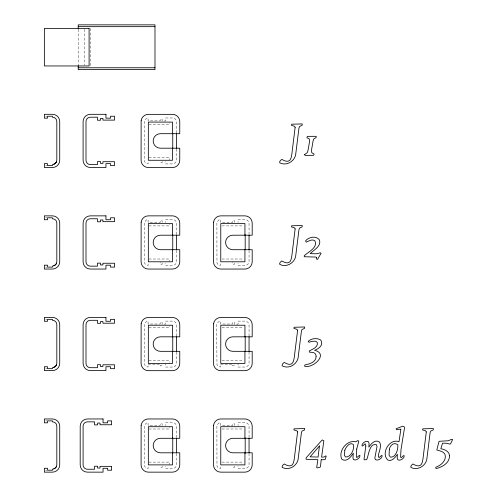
<?xml version="1.0" encoding="UTF-8"?>
<svg xmlns="http://www.w3.org/2000/svg" width="497" height="497" viewBox="0 0 497 497"><rect width="100%" height="100%" fill="white"/><g stroke="black" fill="none" stroke-linecap="round" stroke-linejoin="round"><path stroke-width="0.37" stroke-dasharray="2.48 1.86" d="M45.625 116.242L46.88 116.242M148.858 124.38L169.489 124.38L169.489 122.871M148.858 157.506L169.489 157.506L169.489 159.773M45.625 165.569L46.88 165.569M45.625 217.792L46.88 217.792M148.858 225.893L169.489 225.893L169.489 224.383M222.053 225.893L241.921 225.893L241.921 224.383M148.858 259.018L169.489 259.018L169.489 261.285M222.053 259.018L241.921 259.018L241.921 261.285M45.625 267.119L46.88 267.119M45.625 319.341L46.88 319.341M148.858 327.517L169.489 327.517L169.489 326.007M222.053 327.517L241.921 327.517L241.921 326.007M148.858 360.642L169.489 360.642L169.489 362.151M222.053 360.642L241.921 360.642L241.921 362.151M45.625 368.668L46.88 368.668M45.625 420.891L46.88 420.891M148.858 428.992L169.489 428.992L169.489 427.482M222.053 428.992L241.921 428.992L241.921 427.482M148.858 462.117L169.489 462.117L169.489 464.384M222.053 462.117L241.921 462.117L241.921 464.384M45.625 470.218L46.88 470.218M249.053 234.429L249.053 223.594A4.113 4.113 0 0 0 244.94 219.488L238.051 219.488L238.051 222.507M249.053 250.482L249.053 261.316A4.113 4.113 0 0 1 244.94 265.423L238.051 265.423L238.051 263.155M249.053 336.053L249.053 325.218A4.113 4.113 0 0 0 244.94 321.112L238.051 321.112L238.051 324.131L234.547 324.131L234.547 322.317L232.608 322.317L232.608 324.013L220.519 324.013L220.519 321.124L218.711 321.658L217.201 323.168L216.655 325.224L216.965 364.512A4.113 4.113 0 0 0 219.189 366.736L220.519 367.034L220.519 364.146L232.608 364.146L232.608 365.842L234.547 365.842L234.547 364.028M249.053 352.106L249.053 362.94A4.113 4.113 0 0 1 244.94 367.047L238.051 367.047L238.051 364.028M249.053 437.528L249.053 426.693A4.113 4.113 0 0 0 244.94 422.587L238.051 422.587L238.051 425.606M249.053 453.581L249.053 464.415A4.113 4.113 0 0 1 244.94 468.522L238.051 468.522L238.051 466.254M234.547 222.507L234.547 220.693L232.608 220.693L232.608 222.389L220.519 222.389L220.519 219.5L218.711 220.034L216.897 222.234L216.965 262.888A4.113 4.113 0 0 0 219.189 265.112L220.519 265.41L220.519 262.522M234.547 263.006L234.547 264.218L232.608 264.218L232.608 262.522M234.547 425.606L234.547 423.792L232.608 423.792L232.608 425.488L220.519 425.488L220.519 422.599L218.711 423.133L216.897 425.333L216.965 465.987A4.113 4.113 0 0 0 219.189 468.211L220.519 468.509L220.519 465.621M234.547 466.105L234.547 467.317L232.608 467.317L232.608 466.186M176.621 132.916L176.621 122.088A4.113 4.113 0 0 0 172.509 117.975L165.619 117.975L165.619 120.995L162.115 120.995L162.115 119.187L160.183 119.187L160.183 120.877L148.094 120.877L148.094 117.994L146.28 118.528L144.77 120.032L144.223 122.094L144.534 161.376A4.113 4.113 0 0 0 146.758 163.6L148.094 163.898L148.094 161.736M176.621 148.97L176.621 159.804A4.113 4.113 0 0 1 172.509 163.917L165.619 163.917L165.619 161.649M176.621 234.429L176.621 223.594A4.113 4.113 0 0 0 172.509 219.488L165.619 219.488L165.619 222.507M176.621 250.482L176.621 261.316A4.113 4.113 0 0 1 172.509 265.423L165.619 265.423L165.619 263.155M176.621 336.053L176.621 325.218A4.113 4.113 0 0 0 172.509 321.112L165.619 321.112L165.619 324.131L162.115 324.131L162.115 322.317L160.183 322.317L160.183 324.013L148.094 324.013L148.094 321.124L146.28 321.658L144.77 323.168L144.223 325.224L144.534 364.512A4.113 4.113 0 0 0 146.758 366.736L148.094 367.034L148.094 364.146L160.183 364.146L160.183 365.842L162.115 365.842L162.115 364.028M176.621 352.106L176.621 362.94A4.113 4.113 0 0 1 172.509 367.047L165.619 367.047L165.619 364.028M176.621 437.528L176.621 426.693A4.113 4.113 0 0 0 172.509 422.587L165.619 422.587L165.619 425.606M176.621 453.581L176.621 464.415A4.113 4.113 0 0 1 172.509 468.522L165.619 468.522L165.619 466.254M162.115 161.494L162.115 162.705L160.183 162.705L160.183 161.575M162.115 222.507L162.115 220.693L160.183 220.693L160.183 222.389L148.094 222.389L148.094 219.5L146.28 220.034L144.465 222.234L144.534 262.888A4.113 4.113 0 0 0 146.758 265.112L148.094 265.41L148.094 262.522M162.115 263.006L162.115 264.218L160.183 264.218L160.183 262.522M162.115 425.606L162.115 423.792L160.183 423.792L160.183 425.488L148.094 425.488L148.094 422.599L146.28 423.133L144.465 425.333L144.534 465.987A4.113 4.113 0 0 0 146.758 468.211L148.094 468.509L148.094 465.621M162.115 466.105L162.115 467.317L160.183 467.317L160.183 466.186M90.305 28.478L90.305 65.952M84.26 29.242L84.26 65.188M78.215 29.242L78.215 65.188"/><path stroke-width="0.75" d="M344.831 450.207L344.371 455.364L345.601 457.029C351.019 457.333 354.877 448.785 353.199 444.293L351.23 443.653L348.969 444.436A12.667 12.667 0 0 0 344.831 450.207M56.559 161.699L55.117 163.699L52.465 164.6L52.465 165.569L47.507 165.569L47.507 163.631L44.363 163.631L44.363 167.501L52.465 167.501A7.256 7.256 0 0 0 59.721 160.251L59.721 121.566A7.256 7.256 0 0 0 52.465 114.31L44.363 114.31L44.363 118.18L47.507 118.18L47.507 116.242L52.465 116.242L52.465 117.211L54.13 117.54A4.355 4.355 0 0 1 56.484 119.895L56.82 121.566L56.82 160.251L56.236 162.426L53.862 164.364M56.559 263.248L55.117 265.249L52.465 266.15L52.465 267.119L47.507 267.119L47.507 265.181L44.363 265.181L44.363 269.051L52.465 269.051A7.256 7.256 0 0 0 59.721 261.801L59.721 223.116A7.256 7.256 0 0 0 52.465 215.86L44.363 215.86L44.363 219.73L47.507 219.73L47.507 217.792L52.465 217.792L52.465 218.761L54.13 219.09A4.355 4.355 0 0 1 56.484 221.445L56.82 223.116L56.82 261.801L56.236 263.975L53.862 265.907M56.559 364.798L55.117 366.798L52.465 367.699L52.465 368.668L47.507 368.668L47.507 366.73L44.363 366.73L44.363 370.6L52.465 370.6A7.256 7.256 0 0 0 59.721 363.344L59.721 324.659A7.256 7.256 0 0 0 52.465 317.409L44.363 317.409L44.363 321.279L47.507 321.279L47.507 319.341L52.465 319.341L52.465 320.31L54.13 320.64A4.355 4.355 0 0 1 56.484 322.994L56.82 324.659L56.82 363.344L56.236 365.525L53.862 367.457M56.559 466.348L55.117 468.348L52.465 469.249L52.465 470.218L47.507 470.218L47.507 468.28L44.363 468.28L44.363 472.15L52.465 472.15A7.256 7.256 0 0 0 59.721 464.894L59.721 426.209A7.256 7.256 0 0 0 52.465 418.959L44.363 418.959L44.363 422.829L47.507 422.829L47.507 420.891L52.465 420.891L52.465 421.86L54.13 422.189A4.355 4.355 0 0 1 56.484 424.544L56.82 426.209L56.82 464.894L56.236 467.074L53.862 469.006M78.215 26.664L154.983 26.664M78.215 67.766L154.983 67.766M249.053 235.143L249.053 249.767M249.053 336.767L249.053 351.391M249.053 438.242L249.053 452.866M245.183 234.77L245.183 249.711M245.183 336.394L245.183 351.764M245.183 437.869L245.183 453.239M244.94 235.199L244.94 223.613L220.78 223.6L220.767 261.782L244.922 261.795L244.94 249.711M244.94 336.823L244.94 325.237L220.78 325.224L220.767 363.4L244.922 363.419L244.94 351.329M244.94 438.298L244.94 426.712L220.78 426.699L220.767 464.875L244.922 464.894L244.94 452.804M176.621 133.631L176.621 148.255M176.621 235.143L176.621 249.767M176.621 336.767L176.621 351.391M176.621 438.242L176.621 452.866M172.751 133.258L172.751 148.634M172.751 234.77L172.751 249.711M172.751 336.394L172.751 351.764M172.751 437.869L172.751 453.239M172.509 133.693L172.509 122.107L148.348 122.088L148.336 160.27L172.49 160.282L172.509 148.199M172.509 235.199L172.509 223.613L148.348 223.6L148.336 261.782L172.49 261.795L172.509 249.711M172.509 336.823L172.509 325.237L148.348 325.224L148.336 363.4L172.49 363.419L172.509 351.329M172.509 438.298L172.509 426.712L148.348 426.699L148.336 464.875L172.49 464.894L172.509 452.804M78.215 28.708L78.215 24.85L154.983 24.85L154.983 69.58L78.215 69.58L78.215 65.722M316.577 257.508L316.49 259.055L317.496 259.384L321.118 253.259L320.317 252.843L316.328 253.787L310.184 253.619C313.8 249.898 321.391 246.406 319.534 240.057C316.278 235.398 308.699 236.914 305.525 240.946L306.338 242.176C308.879 241.014 312.06 238.765 314.856 240.765C318.279 247.487 308.109 252.029 304.232 255.719L304.282 256.738L315.899 257.067L316.577 257.508M400.831 429.483L399.01 441.715C389.35 438.074 380.547 453.662 387.94 460.098L389.915 460.495C393.431 460.079 395.463 456.842 397.426 454.308L397.19 458.017L397.724 459.713C400.06 461.508 404.633 458.066 404.254 455.768L403.663 455.513L401.16 457.681L400.613 457.116L400.992 449.655L404.515 427.83L404.08 426.606L402.787 426.202L396.084 428.749L396.556 429.768L400.383 429.085L400.831 429.483M304.661 154.561L304.947 155.362L305.841 155.387L313.47 155.319L314.061 154.561L313.911 153.908L311.787 152.722L311.482 150.218L313.135 140.701L313.8 138.924L315.968 137.681L316.347 136.681L316.03 136.333L307.562 136.352L306.997 137.11L306.997 137.818L309.308 138.936L309.594 141.452L307.873 150.995L307.208 152.709L304.661 154.561M141.142 120.653L141.08 160.289C140.993 164.165 144.453 167.626 148.336 167.539L172.509 167.539A7.256 7.256 0 0 0 179.765 160.289L179.765 148.199L160.419 148.199A7.256 7.256 0 0 1 153.169 140.943A7.256 7.256 0 0 1 160.419 133.693L179.765 133.693L179.765 121.603A7.256 7.256 0 0 0 172.509 114.347L148.336 114.347C144.795 114.285 141.546 117.143 141.142 120.653M141.142 222.165L141.08 261.801C140.993 265.678 144.453 269.138 148.336 269.051L172.509 269.051A7.256 7.256 0 0 0 179.765 261.801L179.765 249.711L160.419 249.711A7.256 7.256 0 0 1 153.169 242.455A7.256 7.256 0 0 1 160.419 235.199L179.765 235.199L179.765 223.116A7.256 7.256 0 0 0 172.509 215.86L148.336 215.86C144.795 215.797 141.546 218.655 141.142 222.165M141.142 323.789L141.08 363.419C140.993 367.302 144.453 370.762 148.336 370.675L172.509 370.675A7.256 7.256 0 0 0 179.765 363.419L179.765 351.329L160.419 351.329A7.256 7.256 0 0 1 153.169 344.079A7.256 7.256 0 0 1 160.419 336.823L179.765 336.823L179.765 324.734A7.256 7.256 0 0 0 172.509 317.484L148.336 317.484C144.795 317.421 141.546 320.279 141.142 323.789M141.142 425.264L141.08 464.894C140.993 468.777 144.453 472.237 148.336 472.15L172.509 472.15A7.256 7.256 0 0 0 179.765 464.894L179.765 452.804L160.419 452.804A7.256 7.256 0 0 1 153.169 445.554A7.256 7.256 0 0 1 160.419 438.298L179.765 438.298L179.765 426.209A7.256 7.256 0 0 0 172.509 418.959L148.336 418.959C144.795 418.896 141.546 421.754 141.142 425.264M213.573 222.165L213.511 261.801C213.424 265.678 216.885 269.138 220.761 269.051L244.94 269.051A7.256 7.256 0 0 0 252.196 261.801L252.196 249.711L232.851 249.711A7.256 7.256 0 0 1 225.601 242.455A7.256 7.256 0 0 1 232.851 235.199L252.196 235.199L252.196 223.116A7.256 7.256 0 0 0 244.94 215.86L220.761 215.86C217.226 215.797 213.977 218.655 213.573 222.165M213.573 323.789L213.511 363.419C213.424 367.302 216.885 370.762 220.761 370.675L244.94 370.675A7.256 7.256 0 0 0 252.196 363.419L252.196 351.329L232.851 351.329A7.256 7.256 0 0 1 225.601 344.079A7.256 7.256 0 0 1 232.851 336.823L252.196 336.823L252.196 324.734A7.256 7.256 0 0 0 244.94 317.484L220.761 317.484C217.226 317.421 213.977 320.279 213.573 323.789M213.573 425.264L213.511 464.894C213.424 468.777 216.885 472.237 220.761 472.15L244.94 472.15A7.256 7.256 0 0 0 252.196 464.894L252.196 452.804L232.851 452.804A7.256 7.256 0 0 1 225.601 445.554A7.256 7.256 0 0 1 232.851 438.298L252.196 438.298L252.196 426.209A7.256 7.256 0 0 0 244.94 418.959L220.761 418.959C217.226 418.896 213.977 421.754 213.573 425.264M356.722 449.002L356.349 456.936L356.902 457.495L359.406 455.345L359.996 455.619C360.201 457.967 355.852 461.278 353.466 459.539L352.932 457.874L353.336 453.171C351.075 456.743 346.465 462.75 341.774 459.185C337.985 451.177 346.906 439.454 355.765 441.814L357.89 440.516L358.791 441.224L356.722 449.002M295.143 127.307L291.814 154.374L291.124 157.804L290.062 159.972L288.726 160.96C286.229 161.904 283.93 160.494 281.799 159.357L280.19 160.748L279.575 162.283L279.954 162.898C286.949 166.445 295.665 160.661 295.87 152.977L298.964 128.064L299.523 126.493L302.101 125.281L302.251 123.927L291.602 124.207L291.441 125.331L294.528 126.269L295.143 127.307M295.143 228.893L291.814 255.955L291.124 259.391L290.062 261.552L288.726 262.546C286.229 263.485 283.93 262.074 281.799 260.937L280.19 262.335L279.575 263.87L279.954 264.485C286.949 268.032 295.665 262.248 295.87 254.563L298.964 229.645L299.523 228.08L302.101 226.868L302.251 225.514L291.602 225.793L291.441 226.912L294.528 227.85L295.143 228.893M297.597 330.368L294.267 357.43L293.584 360.865L292.522 363.027L291.18 364.021C288.689 364.96 286.384 363.549 284.253 362.419L282.65 363.81L282.035 365.345L282.414 365.96C289.409 369.507 298.125 363.723 298.33 356.038L301.424 331.12L301.977 329.554L304.562 328.343L304.704 326.989L294.062 327.268L293.895 328.387L296.982 329.331L297.597 330.368M297.597 431.918L294.267 458.979L293.584 462.415L292.522 464.577L291.18 465.571C288.689 466.509 286.384 465.099 284.253 463.968L282.65 465.36L282.035 466.894L282.414 467.509C289.409 471.057 298.125 465.273 298.33 457.588L301.424 432.67L301.977 431.104L304.562 429.893L304.704 428.538L294.062 428.818L293.895 429.936L296.982 430.874L297.597 431.918M426.289 431.918L422.959 458.979L422.276 462.415L421.214 464.577L419.872 465.571C417.381 466.509 415.076 465.099 412.945 463.968L411.342 465.36L410.727 466.894L411.106 467.509C418.101 471.057 426.817 465.273 427.022 457.588L430.116 432.67L430.669 431.104L433.247 429.893L433.396 428.538L422.754 428.818L422.587 429.936L425.674 430.874L426.289 431.918M449.505 455.792C449.63 462.912 442.51 466.987 436.447 468.522L435.931 468.435L435.732 467.23C441.001 465.478 447.051 460.278 444.877 454.115C443.144 451.276 439.659 450.878 436.795 449.971L439.081 441.299L448.35 440.752L451.369 439.404L452.637 439.497L450.586 443.846L449.86 444.101L446.542 443.249L442.554 443.175L440.839 448.729C444.548 449.356 449.518 451.344 449.505 455.792M365.829 446.107L364.034 459.216L364.245 459.855L366.668 459.65C368.811 455.302 369.283 442.728 376.446 444.734L376.999 446.561L374.825 458.203L375.428 459.657C377.937 461.291 382.404 458.066 382.174 455.662L381.603 455.414L379.124 457.538L378.298 456.855C378.347 452.015 382.212 446.617 379.54 442.082C375.322 438.919 370.961 443.809 368.849 447.126L369.066 443.51L368.519 441.796C366.159 439.982 361.58 443.442 361.953 445.753L362.593 446.014L365.096 443.846L365.643 444.411L365.829 446.107M316.111 356.231C316.285 362.226 309.488 364.065 304.829 364.96L304.68 366.283C313.228 368.612 328.952 353.833 314.626 350.279C318.422 349.037 323.069 345.62 321.397 341.072L320.236 339.681C316.459 337.718 311.296 338.482 308.177 341.302L308.985 342.296L311.836 341.346L315.67 341.203L317.322 342.501C318.335 347.31 312.476 349.18 309.209 350.994L309.494 352.205C311.743 352.336 314.626 352.112 315.794 354.578L316.111 356.231M389.319 449.456L389.064 455.246L390.375 457.159C395.904 457.706 398.178 449.344 397.873 445.039L397.159 444.268C393.369 442.038 389.816 445.784 389.319 449.456M321.192 459.762L320.484 466.584L320.105 467.186L317.036 467.957L316.707 467.435L317.863 459.713L306.146 459.265L306.028 458.582L306.195 457.731L322.18 439.944L323.858 440.709L321.59 457.184L324.05 456.998L325.889 455.842L326.2 456.289L325.038 459.675L321.192 459.762M319.422 445.971L318.099 457.047L310.116 456.855L319.422 445.971M89.093 28.478L44.363 28.478L44.363 65.952L89.093 65.952L89.093 28.478M105.948 114.31L90.355 114.31A7.256 7.256 0 0 0 83.098 121.566L83.098 160.251A7.256 7.256 0 0 0 90.355 167.501L105.948 167.501L105.948 163.631L110.539 163.631L110.539 165.569L114.534 165.569L114.534 161.699L102.922 161.699L102.922 163.395L100.506 163.395L100.506 161.581L97.487 161.581L97.487 164.6L90.355 164.6A4.355 4.355 0 0 1 86 160.251L86 121.566A4.355 4.355 0 0 1 90.355 117.211L97.487 117.211L97.487 120.237L100.506 120.237L100.506 118.423L102.922 118.423L102.922 120.112L114.534 120.112L114.534 116.242L110.539 116.242L110.539 118.18L105.948 118.18L105.948 114.31M105.948 215.86L90.355 215.86A7.256 7.256 0 0 0 83.098 223.116L83.098 261.801A7.256 7.256 0 0 0 90.355 269.051L105.948 269.051L105.948 265.181L110.539 265.181L110.539 267.119L114.534 267.119L114.534 263.248L102.922 263.248L102.922 264.938L100.506 264.938L100.506 263.13L97.487 263.13L97.487 266.15L90.355 266.15A4.355 4.355 0 0 1 86 261.801L86 223.116A4.355 4.355 0 0 1 90.355 218.761L97.487 218.761L97.487 221.78L100.506 221.78L100.506 219.972L102.922 219.972L102.922 221.662L114.534 221.662L114.534 217.792L110.539 217.792L110.539 219.73L105.948 219.73L105.948 215.86M105.948 317.409L90.355 317.409A7.256 7.256 0 0 0 83.098 324.659L83.098 363.344A7.256 7.256 0 0 0 90.355 370.6L105.948 370.6L105.948 366.73L110.539 366.73L110.539 368.668L114.534 368.668L114.534 364.798L102.922 364.798L102.922 366.488L100.506 366.488L100.506 364.68L97.487 364.68L97.487 367.699L90.355 367.699A4.355 4.355 0 0 1 86 363.344L86 324.659A4.355 4.355 0 0 1 90.355 320.31L97.487 320.31L97.487 323.33L100.506 323.33L100.506 321.522L102.922 321.522L102.922 323.212L114.534 323.212L114.534 319.341L110.539 319.341L110.539 321.279L105.948 321.279L105.948 317.409M103.041 418.959L87.447 418.959A7.256 7.256 0 0 0 80.191 426.209L80.191 464.894A7.256 7.256 0 0 0 87.447 472.15L103.041 472.15L103.041 468.28L107.638 468.28L107.638 470.218L111.626 470.218L111.626 466.348L100.021 466.348L100.021 468.037L97.605 468.037L97.605 466.223L94.579 466.223L94.579 469.249L87.447 469.249A4.355 4.355 0 0 1 83.092 464.894L83.092 426.209A4.355 4.355 0 0 1 87.447 421.86L94.579 421.86L94.579 424.879L97.605 424.879L97.605 423.065L100.021 423.065L100.021 424.761L111.626 424.761L111.626 420.891L107.638 420.891L107.638 422.829L103.041 422.829L103.041 418.959"/></g></svg>
